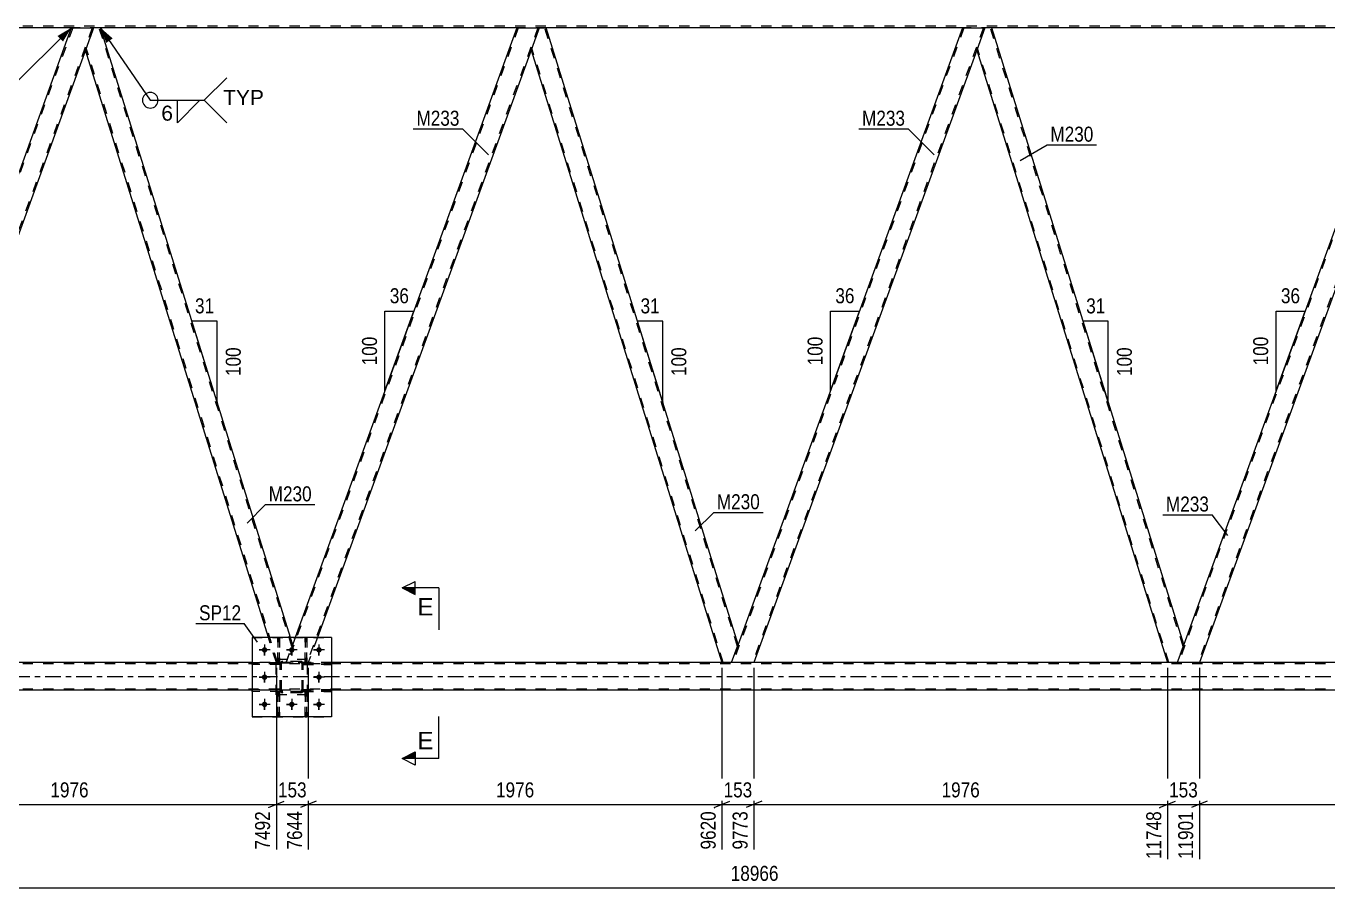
# Model space of a CAD drawing. Header units: millimetres. Extents: x 0 to 841, y 0 to 594.
# Drawn here: x 278.7 to 527.5, y 260.9 to 425.4 of the extents above; entities that cross this region are included whole.
import ezdxf

# ---------------------------------------------------------------- set-up
doc = ezdxf.new("R2010")
doc.units = ezdxf.units.MM
doc.linetypes.add('DXK_LINE_DOT2', pattern=[3.9198, 1.9599, -1.9599])
doc.linetypes.add('DXK_LINE_DOT3', pattern=[5.9187, 2.979, -0.9799, 0.9799, -0.9799])
doc.styles.add('Arial', font='ARIAL.TTF', dxfattribs={"height": 0.2})
doc.styles.add('Arial Narrow', font='ARIALN.TTF', dxfattribs={"height": 0.2})

# ---------------------------------------------------------------- blocks, each defined once
blk = doc.blocks.new('Part-275726623-4656 - 4642')
at = {"color": 7, "linetype": 'DXK_LINE_DOT2'}
for p, q in [((287.62, 425.09), (243.5, 303.87)), ((291.37, 425.09), (247.25, 303.87)), ((291.62, 425.09), (290.07, 420.84)), ((244.51, 307.35), (243.24, 303.87)), ((247.5, 303.87), (243.24, 303.87))]:
    blk.add_line(p, q, dxfattribs=at)
at = {"color": 2, "linetype": 'Continuous'}
for p, q in [((287.36, 425.09), (244.51, 307.35)), ((287.36, 425.09), (291.62, 425.09)), ((290.07, 420.84), (247.5, 303.87))]:
    blk.add_line(p, q, dxfattribs=at)
blk = doc.blocks.new('Part-275726623-4661 - 4642')
at = {"color": 2, "linetype": 'Continuous'}
for p, q in [((291.62, 425.09), (290.07, 420.84)), ((292.94, 425.09), (291.62, 425.09)), ((329.22, 308.7), (292.94, 425.09)), ((325.03, 308.7), (290.07, 420.84))]:
    blk.add_line(p, q, dxfattribs=at)
at = {"color": 7, "linetype": 'DXK_LINE_DOT2'}
for p, q in [((329.51, 306.97), (292.69, 425.09)), ((326.78, 303.87), (290.21, 421.22)), ((326.53, 303.87), (325.03, 308.7)), ((329.64, 307.35), (329.22, 308.7)), ((328.38, 303.87), (329.64, 307.35)), ((326.53, 303.87), (328.38, 303.87))]:
    blk.add_line(p, q, dxfattribs=at)
blk = doc.blocks.new('Part-275726623-4666 - 4642')
at = {"color": 7, "linetype": 'DXK_LINE_DOT2'}
for p, q in [((372.75, 425.09), (328.63, 303.87)), ((376.5, 425.09), (332.38, 303.87)), ((376.76, 425.09), (375.21, 420.84)), ((330.13, 308.7), (328.38, 303.87)), ((334.39, 308.7), (332.64, 303.87)), ((332.64, 303.87), (328.38, 303.87))]:
    blk.add_line(p, q, dxfattribs=at)
at = {"color": 2, "linetype": 'Continuous'}
for p, q in [((372.5, 425.09), (330.13, 308.7)), ((372.5, 425.09), (376.76, 425.09)), ((375.21, 420.84), (334.39, 308.7))]:
    blk.add_line(p, q, dxfattribs=at)
blk = doc.blocks.new('Part-275726623-4671 - 4642')
at = {"color": 2, "linetype": 'Continuous'}
for p, q in [((376.76, 425.09), (375.21, 420.84)), ((376.76, 425.09), (378.07, 425.09)), ((414.78, 307.35), (378.07, 425.09)), ((375.21, 420.84), (411.67, 303.87)), ((413.51, 303.87), (414.78, 307.35))]:
    blk.add_line(p, q, dxfattribs=at)
at = {"color": 7, "linetype": 'DXK_LINE_DOT2'}
for p, q in [((414.64, 306.97), (377.82, 425.09)), ((411.92, 303.87), (375.34, 421.22)), ((413.51, 303.87), (411.67, 303.87))]:
    blk.add_line(p, q, dxfattribs=at)
blk = doc.blocks.new('Part-275726623-4740 - 4642')
at = {"color": 7, "linetype": 'DXK_LINE_DOT2'}
for p, q in [((327.28, 303.62), (327.32, 303.8)), ((327.32, 303.8), (327.28, 303.62)), ((327.28, 298.58), (327.28, 303.62)), ((327.52, 303.62), (327.54, 303.71)), ((327.52, 298.58), (327.52, 303.62)), ((327.54, 303.71), (327.59, 303.79)), ((327.58, 304.06), (327.76, 304.1)), ((327.76, 304.1), (327.58, 304.06)), ((327.59, 303.79), (327.67, 303.84)), ((327.67, 303.84), (327.76, 303.86)), ((331.2, 304.1), (327.76, 304.1)), ((327.76, 303.86), (331.2, 303.86)), ((331.2, 304.1), (331.39, 304.06)), ((331.39, 304.06), (331.2, 304.1)), ((331.2, 303.86), (331.3, 303.84)), ((331.3, 303.84), (331.37, 303.79)), ((331.37, 303.79), (331.43, 303.71)), ((331.43, 303.71), (331.44, 303.62)), ((331.44, 298.58), (331.44, 303.62)), ((331.65, 303.8), (331.68, 303.62)), ((331.68, 303.62), (331.65, 303.8)), ((331.68, 298.58), (331.68, 303.62)), ((327.32, 298.4), (327.28, 298.58)), ((327.28, 298.58), (327.32, 298.4)), ((327.54, 298.49), (327.52, 298.58)), ((331.44, 298.58), (331.43, 298.49)), ((331.68, 298.58), (331.65, 298.4)), ((331.65, 298.4), (331.68, 298.58)), ((327.59, 298.41), (327.54, 298.49)), ((327.76, 298.1), (327.58, 298.14)), ((327.58, 298.14), (327.76, 298.1)), ((327.67, 298.36), (327.59, 298.41)), ((327.76, 298.34), (327.67, 298.36)), ((331.2, 298.34), (327.76, 298.34)), ((331.2, 298.1), (327.76, 298.1)), ((331.3, 298.36), (331.2, 298.34)), ((331.39, 298.14), (331.2, 298.1)), ((331.2, 298.1), (331.39, 298.14)), ((331.37, 298.41), (331.3, 298.36)), ((331.43, 298.49), (331.37, 298.41))]:
    blk.add_line(p, q, dxfattribs=at)
at = {"color": 7, "linetype": 'DXK_LINE_DOT3'}
blk.add_line((329.48, 301.1), (329.48, 301.1), dxfattribs=at)
at = {"color": 7, "linetype": 'DXK_LINE_DOT2'}
for centre, start, end in [((327.76, 303.62), 112.5, 157.5), ((327.76, 303.62), 112.5, 157.5), ((331.2, 303.62), 22.5, 67.5), ((331.2, 303.62), 22.5, 67.5), ((327.76, 298.58), 202.5, 247.5), ((327.76, 298.58), 202.5, 247.5), ((331.2, 298.58), 292.5, 337.5), ((331.2, 298.58), 292.5, 337.5)]:
    blk.add_arc(centre, 0.48, start, end, dxfattribs=at)
blk = doc.blocks.new('Part-275726623-4676 - 4642')
at = {"color": 7, "linetype": 'DXK_LINE_DOT2'}
for p, q in [((543.02, 425.09), (498.9, 303.87)), ((546.77, 425.09), (502.65, 303.87)), ((547.02, 425.09), (545.48, 420.84)), ((499.91, 307.35), (498.65, 303.87)), ((502.9, 303.87), (498.65, 303.87))]:
    blk.add_line(p, q, dxfattribs=at)
at = {"color": 2, "linetype": 'Continuous'}
for p, q in [((542.77, 425.09), (499.91, 307.35)), ((542.77, 425.09), (547.02, 425.09)), ((545.48, 420.84), (502.9, 303.87))]:
    blk.add_line(p, q, dxfattribs=at)
blk = doc.blocks.new('Part-275726623-4746 - 4642')
at = {"color": 2, "linetype": 'Continuous'}
for p, q in [((337.08, 308.7), (321.88, 308.7)), ((321.88, 308.7), (321.88, 293.5)), ((337.08, 308.7), (337.08, 293.5)), ((337.08, 293.5), (321.88, 293.5))]:
    blk.add_line(p, q, dxfattribs=at)
blk = doc.blocks.new('Part-275726623-4698 - 4642')
at = {"color": 7, "linetype": 'DXK_LINE_DOT2'}
for p, q in [((327.28, 303.62), (327.32, 303.8)), ((327.32, 303.8), (327.28, 303.62)), ((327.28, 298.58), (327.28, 303.62)), ((327.52, 303.62), (327.54, 303.71)), ((327.52, 298.58), (327.52, 303.62)), ((327.54, 303.71), (327.59, 303.79)), ((327.58, 304.06), (327.76, 304.1)), ((327.76, 304.1), (327.58, 304.06)), ((327.59, 303.79), (327.67, 303.84)), ((327.67, 303.84), (327.76, 303.86)), ((331.2, 304.1), (327.76, 304.1)), ((327.76, 303.86), (331.2, 303.86)), ((331.2, 304.1), (331.39, 304.06)), ((331.39, 304.06), (331.2, 304.1)), ((331.2, 303.86), (331.3, 303.84)), ((331.3, 303.84), (331.37, 303.79)), ((331.37, 303.79), (331.43, 303.71)), ((331.43, 303.71), (331.44, 303.62)), ((331.44, 298.58), (331.44, 303.62)), ((331.65, 303.8), (331.68, 303.62)), ((331.68, 303.62), (331.65, 303.8)), ((331.68, 298.58), (331.68, 303.62)), ((327.32, 298.4), (327.28, 298.58)), ((327.28, 298.58), (327.32, 298.4)), ((327.54, 298.49), (327.52, 298.58)), ((331.44, 298.58), (331.43, 298.49)), ((331.68, 298.58), (331.65, 298.4)), ((331.65, 298.4), (331.68, 298.58)), ((327.59, 298.41), (327.54, 298.49)), ((327.76, 298.1), (327.58, 298.14)), ((327.58, 298.14), (327.76, 298.1)), ((327.67, 298.36), (327.59, 298.41)), ((327.76, 298.34), (327.67, 298.36)), ((331.2, 298.34), (327.76, 298.34)), ((331.2, 298.1), (327.76, 298.1)), ((331.3, 298.36), (331.2, 298.34)), ((331.39, 298.14), (331.2, 298.1)), ((331.2, 298.1), (331.39, 298.14)), ((331.37, 298.41), (331.3, 298.36)), ((331.43, 298.49), (331.37, 298.41))]:
    blk.add_line(p, q, dxfattribs=at)
at = {"color": 7, "linetype": 'DXK_LINE_DOT3'}
blk.add_line((329.48, 301.1), (329.48, 301.1), dxfattribs=at)
at = {"color": 7, "linetype": 'DXK_LINE_DOT2'}
for centre, start, end in [((327.76, 303.62), 112.5, 157.5), ((327.76, 303.62), 112.5, 157.5), ((331.2, 303.62), 22.5, 67.5), ((331.2, 303.62), 22.5, 67.5), ((327.76, 298.58), 202.5, 247.5), ((327.76, 298.58), 202.5, 247.5), ((331.2, 298.58), 292.5, 337.5), ((331.2, 298.58), 292.5, 337.5)]:
    blk.add_arc(centre, 0.48, start, end, dxfattribs=at)
blk = doc.blocks.new('Part-275726623-4767 - 4642')
at = {"color": 7, "linetype": 'DXK_LINE_DOT2'}
for p, q in [((457.89, 425.09), (413.77, 303.87)), ((461.63, 425.09), (417.51, 303.87)), ((461.89, 425.09), (460.34, 420.84)), ((414.78, 307.35), (413.51, 303.87)), ((417.77, 303.87), (413.51, 303.87))]:
    blk.add_line(p, q, dxfattribs=at)
at = {"color": 2, "linetype": 'Continuous'}
for p, q in [((457.63, 425.09), (414.78, 307.35)), ((457.63, 425.09), (461.89, 425.09)), ((460.34, 420.84), (417.77, 303.87))]:
    blk.add_line(p, q, dxfattribs=at)
blk = doc.blocks.new('Part-275726623-4726 - 4642')
at = {"color": 7, "linetype": 'DXK_LINE_DOT2'}
for p, q in [((332.04, 293.5), (332.04, 298.34)), ((332.04, 298.34), (332.36, 298.34)), ((332.04, 297.74), (332.36, 297.74)), ((332.36, 298.34), (332.36, 293.5)), ((332.36, 293.5), (332.04, 293.5))]:
    blk.add_line(p, q, dxfattribs=at)
blk = doc.blocks.new('Part-275726623-4729 - 4642')
at = {"color": 7, "linetype": 'DXK_LINE_DOT2'}
for p, q in [((326.84, 293.5), (326.84, 298.34)), ((326.84, 298.34), (327.16, 298.34)), ((326.84, 297.74), (327.16, 297.74)), ((327.16, 298.34), (327.16, 293.5)), ((327.16, 293.5), (326.84, 293.5))]:
    blk.add_line(p, q, dxfattribs=at)
blk = doc.blocks.new('Part-275726623-4738 - 4642')
at = {"color": 7, "linetype": 'DXK_LINE_DOT2'}
for p, q in [((332.48, 304.5), (326.48, 304.5)), ((326.48, 297.7), (326.48, 304.5)), ((332.48, 297.7), (332.48, 304.5)), ((332.48, 297.7), (326.48, 297.7))]:
    blk.add_line(p, q, dxfattribs=at)
blk = doc.blocks.new('Part-275726623-4739 - 4642')
at = {"color": 7, "linetype": 'DXK_LINE_DOT2'}
for p, q in [((332.48, 304.5), (326.48, 304.5)), ((326.48, 297.7), (326.48, 304.5)), ((332.48, 297.7), (332.48, 304.5)), ((332.48, 297.7), (326.48, 297.7))]:
    blk.add_line(p, q, dxfattribs=at)
blk = doc.blocks.new('Part-275726623-4741 - 4642')
at = {"color": 7, "linetype": 'DXK_LINE_DOT2'}
for p, q in [((321.88, 308.7), (337.08, 308.7)), ((321.88, 308.7), (321.88, 293.5)), ((337.08, 308.7), (337.08, 293.5)), ((321.88, 293.5), (337.08, 293.5))]:
    blk.add_line(p, q, dxfattribs=at)
blk = doc.blocks.new('Part-275726623-4772 - 4642')
at = {"color": 7, "linetype": 'DXK_LINE_DOT2'}
for p, q in [((726.89, 303.63), (63.38, 303.63)), ((337.08, 303.87), (321.88, 303.87)), ((726.89, 298.83), (63.38, 298.83)), ((337.08, 298.59), (321.88, 298.59))]:
    blk.add_line(p, q, dxfattribs=at)
at = {"color": 2, "linetype": 'Continuous'}
for p, q in [((321.88, 303.87), (166.82, 303.87)), ((577.3, 303.87), (337.08, 303.87)), ((321.88, 298.59), (166.82, 298.59)), ((577.3, 298.59), (337.08, 298.59))]:
    blk.add_line(p, q, dxfattribs=at)
at = {"color": 7, "linetype": 'DXK_LINE_DOT3'}
blk.add_line((63.38, 301.23), (726.89, 301.23), dxfattribs=at)
blk = doc.blocks.new('Part-275726623-4808 - 4642')
at = {"color": 2, "linetype": 'Continuous'}
for p, q in [((461.89, 425.09), (460.34, 420.84)), ((463.21, 425.09), (461.89, 425.09)), ((499.91, 307.35), (463.21, 425.09)), ((460.34, 420.84), (496.8, 303.87)), ((499.64, 306.6), (498.65, 303.87)), ((499.91, 307.35), (499.64, 306.6))]:
    blk.add_line(p, q, dxfattribs=at)
at = {"color": 7, "linetype": 'DXK_LINE_DOT2'}
for p, q in [((499.77, 306.97), (462.96, 425.09)), ((497.05, 303.87), (460.48, 421.22)), ((499.89, 307.29), (499.64, 306.6)), ((498.65, 303.87), (496.8, 303.87))]:
    blk.add_line(p, q, dxfattribs=at)
blk = doc.blocks.new('Part-275726623-4825 - 4642')
at = {"color": 7, "linetype": 'DXK_LINE_DOT2'}
for p, q in [((327.28, 303.86), (321.88, 303.86)), ((321.88, 303.54), (321.88, 303.86)), ((327.28, 303.54), (321.88, 303.54)), ((326.68, 303.54), (326.68, 303.86)), ((327.28, 303.86), (327.28, 303.54))]:
    blk.add_line(p, q, dxfattribs=at)
blk = doc.blocks.new('Part-275726623-4828 - 4642')
at = {"color": 7, "linetype": 'DXK_LINE_DOT2'}
for p, q in [((331.68, 298.34), (331.68, 298.66)), ((331.68, 298.66), (337.08, 298.66)), ((332.28, 298.34), (332.28, 298.66)), ((337.08, 298.66), (337.08, 298.34)), ((337.08, 298.34), (331.68, 298.34))]:
    blk.add_line(p, q, dxfattribs=at)
blk = doc.blocks.new('Bolt-275726623-4833 - 4642')
at = {"color": 1, "linetype": 'Continuous'}
for p, q in [((323.24, 306.3), (323.94, 306.3)), ((324.28, 307.34), (324.28, 306.65)), ((325.32, 306.3), (324.63, 306.3)), ((328.44, 306.3), (329.14, 306.3)), ((329.48, 307.34), (329.48, 306.65)), ((330.52, 306.3), (329.83, 306.3)), ((333.64, 306.3), (334.34, 306.3)), ((334.68, 307.34), (334.68, 306.65)), ((335.72, 306.3), (335.03, 306.3)), ((324.28, 305.26), (324.28, 305.95)), ((329.48, 305.26), (329.48, 305.95)), ((334.68, 305.26), (334.68, 305.95)), ((323.24, 301.1), (323.94, 301.1)), ((324.28, 302.14), (324.28, 301.45)), ((325.32, 301.1), (324.63, 301.1)), ((333.64, 301.1), (334.34, 301.1)), ((334.68, 302.14), (334.68, 301.45)), ((335.72, 301.1), (335.03, 301.1)), ((324.28, 300.06), (324.28, 300.75)), ((334.68, 300.06), (334.68, 300.75)), ((324.28, 296.94), (324.28, 296.25)), ((329.48, 296.94), (329.48, 296.25)), ((334.68, 296.94), (334.68, 296.25)), ((323.24, 295.9), (323.94, 295.9)), ((324.28, 294.86), (324.28, 295.55)), ((325.32, 295.9), (324.63, 295.9)), ((328.44, 295.9), (329.14, 295.9)), ((329.48, 294.86), (329.48, 295.55)), ((330.52, 295.9), (329.83, 295.9)), ((333.64, 295.9), (334.34, 295.9)), ((334.68, 294.86), (334.68, 295.55)), ((335.72, 295.9), (335.03, 295.9))]:
    blk.add_line(p, q, dxfattribs=at)
blk = doc.blocks.new('Bolt-275726623-4834 - 4642')
at = {"linetype": 'Continuous'}
for points in [[(324.8, 306.3, -1), (323.76, 306.3, -1)], [(330, 306.3, -1), (328.96, 306.3, -1)], [(335.2, 306.3, -1), (334.16, 306.3, -1)], [(324.8, 301.1, -1), (323.76, 301.1, -1)], [(335.2, 301.1, -1), (334.16, 301.1, -1)], [(324.8, 295.9, -1), (323.76, 295.9, -1)], [(330, 295.9, -1), (328.96, 295.9, -1)], [(335.2, 295.9, -1), (334.16, 295.9, -1)]]:
    blk.add_hatch(color=1, dxfattribs=at).paths.add_polyline_path(points)
at = {"color": 1, "linetype": 'Continuous'}
for p, q in [((325.32, 306.3), (323.24, 306.3)), ((324.28, 307.34), (324.28, 305.26)), ((330.52, 306.3), (328.44, 306.3)), ((329.48, 307.34), (329.48, 305.26)), ((335.72, 306.3), (333.64, 306.3)), ((334.68, 307.34), (334.68, 305.26)), ((325.32, 301.1), (323.24, 301.1)), ((324.28, 302.14), (324.28, 300.06)), ((335.72, 301.1), (333.64, 301.1)), ((334.68, 302.14), (334.68, 300.06)), ((324.28, 296.94), (324.28, 294.86)), ((329.48, 296.94), (329.48, 294.86)), ((334.68, 296.94), (334.68, 294.86)), ((325.32, 295.9), (323.24, 295.9)), ((330.52, 295.9), (328.44, 295.9)), ((335.72, 295.9), (333.64, 295.9))]:
    blk.add_line(p, q, dxfattribs=at)
blk = doc.blocks.new('Part-275726623-4841 - 4642')
at = {"color": 7, "linetype": 'DXK_LINE_DOT2'}
for p, q in [((332.04, 303.86), (332.04, 308.7)), ((332.04, 308.7), (332.36, 308.7)), ((332.36, 308.7), (332.36, 303.86)), ((332.04, 304.46), (332.36, 304.46)), ((332.36, 303.86), (332.04, 303.86))]:
    blk.add_line(p, q, dxfattribs=at)
blk = doc.blocks.new('Part-275726623-4844 - 4642')
at = {"color": 7, "linetype": 'DXK_LINE_DOT2'}
for p, q in [((331.68, 303.54), (331.68, 303.86)), ((331.68, 303.86), (337.08, 303.86)), ((337.08, 303.54), (331.68, 303.54)), ((332.28, 303.54), (332.28, 303.86)), ((337.08, 303.86), (337.08, 303.54))]:
    blk.add_line(p, q, dxfattribs=at)
blk = doc.blocks.new('Part-275726623-4847 - 4642')
at = {"color": 7, "linetype": 'DXK_LINE_DOT2'}
for p, q in [((326.84, 303.86), (326.84, 308.7)), ((326.84, 308.7), (327.16, 308.7)), ((327.16, 308.7), (327.16, 303.86)), ((326.84, 304.46), (327.16, 304.46)), ((327.16, 303.86), (326.84, 303.86))]:
    blk.add_line(p, q, dxfattribs=at)
blk = doc.blocks.new('Part-275726623-4848 - 4642')
at = {"color": 7, "linetype": 'DXK_LINE_DOT2'}
for p, q in [((327.28, 298.66), (321.88, 298.66)), ((321.88, 298.66), (321.88, 298.34)), ((326.68, 298.34), (326.68, 298.66)), ((327.28, 298.34), (327.28, 298.66)), ((327.28, 298.34), (321.88, 298.34))]:
    blk.add_line(p, q, dxfattribs=at)
blk = doc.blocks.new('Part-275726623-4851 - 4642')
at = {"color": 7, "linetype": 'DXK_LINE_DOT2'}
for p, q in [((327.28, 303.86), (321.88, 303.86)), ((321.88, 303.86), (321.88, 303.54)), ((327.28, 303.54), (321.88, 303.54)), ((326.68, 303.54), (326.68, 303.86)), ((327.28, 303.54), (327.28, 303.86))]:
    blk.add_line(p, q, dxfattribs=at)
blk = doc.blocks.new('Part-275726623-4854 - 4642')
at = {"color": 7, "linetype": 'DXK_LINE_DOT2'}
for p, q in [((337.08, 298.66), (331.68, 298.66)), ((331.68, 298.66), (331.68, 298.34)), ((332.28, 298.34), (332.28, 298.66)), ((337.08, 298.34), (337.08, 298.66)), ((331.68, 298.34), (337.08, 298.34))]:
    blk.add_line(p, q, dxfattribs=at)
blk = doc.blocks.new('Part-275726623-4870 - 4642')
at = {"color": 7, "linetype": 'DXK_LINE_DOT2'}
for p, q in [((726.89, 425.41), (85.63, 425.41)), ((292.94, 425.09), (287.36, 425.09)), ((378.07, 425.09), (372.5, 425.09)), ((463.21, 425.09), (457.63, 425.09))]:
    blk.add_line(p, q, dxfattribs=at)
at = {"color": 2, "linetype": 'Continuous'}
for p, q in [((287.36, 425.09), (207.84, 425.09)), ((372.5, 425.09), (292.94, 425.09)), ((457.63, 425.09), (378.07, 425.09)), ((542.77, 425.09), (463.21, 425.09))]:
    blk.add_line(p, q, dxfattribs=at)
blk = doc.blocks.new('Part-275726623-4883 - 4642')
at = {"color": 7, "linetype": 'DXK_LINE_DOT2'}
for p, q in [((337.08, 303.86), (331.68, 303.86)), ((331.68, 303.86), (331.68, 303.54)), ((331.68, 303.54), (337.08, 303.54)), ((332.28, 303.54), (332.28, 303.86)), ((337.08, 303.54), (337.08, 303.86))]:
    blk.add_line(p, q, dxfattribs=at)
blk = doc.blocks.new('Part-275726623-4886 - 4642')
at = {"color": 7, "linetype": 'DXK_LINE_DOT2'}
for p, q in [((332.36, 298.34), (332.04, 298.34)), ((332.04, 298.34), (332.04, 293.5)), ((332.04, 297.74), (332.36, 297.74)), ((332.36, 293.5), (332.36, 298.34)), ((332.04, 293.5), (332.36, 293.5))]:
    blk.add_line(p, q, dxfattribs=at)
blk = doc.blocks.new('Part-275726623-4889 - 4642')
at = {"color": 7, "linetype": 'DXK_LINE_DOT2'}
for p, q in [((327.16, 298.34), (326.84, 298.34)), ((326.84, 298.34), (326.84, 293.5)), ((326.84, 297.74), (327.16, 297.74)), ((327.16, 293.5), (327.16, 298.34)), ((326.84, 293.5), (327.16, 293.5))]:
    blk.add_line(p, q, dxfattribs=at)
blk = doc.blocks.new('Part-275726623-4892 - 4642')
at = {"color": 2, "linetype": 'Continuous'}
blk.add_line((332.36, 308.7), (332.04, 308.7), dxfattribs=at)
at = {"color": 7, "linetype": 'DXK_LINE_DOT2'}
for p, q in [((332.04, 308.7), (332.04, 303.86)), ((332.36, 303.86), (332.36, 308.7)), ((332.04, 304.46), (332.36, 304.46)), ((332.04, 303.86), (332.36, 303.86))]:
    blk.add_line(p, q, dxfattribs=at)
blk = doc.blocks.new('Part-275726623-4895 - 4642')
at = {"color": 2, "linetype": 'Continuous'}
blk.add_line((327.16, 308.7), (326.84, 308.7), dxfattribs=at)
at = {"color": 7, "linetype": 'DXK_LINE_DOT2'}
for p, q in [((326.84, 308.7), (326.84, 303.86)), ((327.16, 303.86), (327.16, 308.7)), ((326.84, 304.46), (327.16, 304.46)), ((326.84, 303.86), (327.16, 303.86))]:
    blk.add_line(p, q, dxfattribs=at)
blk = doc.blocks.new('Part-275726623-4898 - 4642')
at = {"color": 7, "linetype": 'DXK_LINE_DOT2'}
for p, q in [((327.28, 298.66), (321.88, 298.66)), ((321.88, 298.34), (321.88, 298.66)), ((326.68, 298.34), (326.68, 298.66)), ((327.28, 298.66), (327.28, 298.34)), ((327.28, 298.34), (321.88, 298.34))]:
    blk.add_line(p, q, dxfattribs=at)
blk = doc.blocks.new('StraightDimension-275726623-5782 - 4642')
at = {"color": 7, "linetype": 'Continuous'}
for p, q in [((332.64, 302.87), (332.64, 268.19)), ((411.67, 302.87), (411.67, 268.19)), ((334.14, 277.4), (331.14, 276.2)), ((332.64, 276.8), (411.67, 276.8)), ((410.17, 276.2), (413.17, 277.4))]:
    blk.add_line(p, q, dxfattribs=at)
at = {"color": 0}
blk.add_wipeout([(376.41, 277.55), (376.41, 281.75), (367.9, 281.75), (367.9, 277.55)], dxfattribs=at)
at = {"color": 0, "linetype": 'Continuous'}
blk.add_wipeout([(411.07, 276.1), (406.87, 276.1), (406.87, 267.59), (411.07, 267.59)], dxfattribs=at)
at = {"color": 3, "style": 'Arial Narrow'}
blk.add_text('1976', height=2.863, dxfattribs=at).set_placement((368.5, 278.15))
at = {"color": 3, "linetype": 'Continuous', "style": 'Arial Narrow'}
blk.add_text('9620', height=2.863, rotation=90.0002, dxfattribs=at).set_placement((410.47, 268.19))
blk = doc.blocks.new('StraightDimension-275726623-5686 - 4642')
at = {"color": 7, "linetype": 'Continuous'}
for p, q in [((502.9, 302.87), (502.9, 266.36)), ((581.94, 302.87), (581.94, 266.36)), ((504.4, 277.4), (501.4, 276.2)), ((502.9, 276.8), (581.94, 276.8)), ((580.44, 276.2), (583.44, 277.4))]:
    blk.add_line(p, q, dxfattribs=at)
at = {"color": 0}
blk.add_wipeout([(546.68, 277.55), (546.68, 281.75), (538.16, 281.75), (538.16, 277.55)], dxfattribs=at)
at = {"color": 0, "linetype": 'Continuous'}
blk.add_wipeout([(581.34, 276.1), (577.14, 276.1), (577.14, 265.76), (581.34, 265.76)], dxfattribs=at)
at = {"color": 3, "style": 'Arial Narrow'}
blk.add_text('1976', height=2.863, dxfattribs=at).set_placement((538.76, 278.15))
at = {"color": 3, "linetype": 'Continuous', "style": 'Arial Narrow'}
blk.add_text('13877', height=2.863, rotation=90.0002, dxfattribs=at).set_placement((580.74, 266.36))
blk = doc.blocks.new('StraightDimension-275726623-5806 - 4642')
at = {"color": 7, "linetype": 'Continuous'}
for p, q in [((326.53, 302.87), (326.53, 268.19)), ((332.64, 302.87), (332.64, 268.19)), ((325.03, 276.2), (328.03, 277.4)), ((326.53, 276.8), (332.64, 276.8)), ((334.14, 277.4), (331.14, 276.2))]:
    blk.add_line(p, q, dxfattribs=at)
at = {"color": 0}
blk.add_wipeout([(332.93, 277.55), (332.93, 281.75), (326.24, 281.75), (326.24, 277.55)], dxfattribs=at)
at = {"color": 0, "linetype": 'Continuous'}
blk.add_wipeout([(332.04, 276.1), (327.84, 276.1), (327.84, 267.59), (332.04, 267.59)], dxfattribs=at)
at = {"color": 3, "style": 'Arial Narrow'}
blk.add_text('153', height=2.863, dxfattribs=at).set_placement((326.84, 278.15))
at = {"color": 3, "linetype": 'Continuous', "style": 'Arial Narrow'}
blk.add_text('7644', height=2.863, rotation=90.0002, dxfattribs=at).set_placement((331.44, 268.19))
blk = doc.blocks.new('StraightDimension-275726623-5734 - 4642')
at = {"color": 7, "linetype": 'Continuous'}
for p, q in [((417.77, 302.87), (417.77, 268.19)), ((496.8, 302.87), (496.8, 266.36)), ((419.27, 277.4), (416.27, 276.2)), ((417.77, 276.8), (496.8, 276.8)), ((495.3, 276.2), (498.3, 277.4))]:
    blk.add_line(p, q, dxfattribs=at)
at = {"color": 0}
blk.add_wipeout([(461.54, 277.55), (461.54, 281.75), (453.03, 281.75), (453.03, 277.55)], dxfattribs=at)
at = {"color": 0, "linetype": 'Continuous'}
blk.add_wipeout([(496.2, 276.1), (492, 276.1), (492, 265.76), (496.2, 265.76)], dxfattribs=at)
at = {"color": 3, "style": 'Arial Narrow'}
blk.add_text('1976', height=2.863, dxfattribs=at).set_placement((453.63, 278.15))
at = {"color": 3, "linetype": 'Continuous', "style": 'Arial Narrow'}
blk.add_text('11748', height=2.863, rotation=90.0002, dxfattribs=at).set_placement((495.6, 266.36))
blk = doc.blocks.new('StraightDimension-275726623-5710 - 4642')
at = {"color": 7, "linetype": 'Continuous'}
for p, q in [((496.8, 302.87), (496.8, 266.36)), ((502.9, 302.87), (502.9, 266.36)), ((495.3, 276.2), (498.3, 277.4)), ((496.8, 276.8), (502.9, 276.8)), ((504.4, 277.4), (501.4, 276.2))]:
    blk.add_line(p, q, dxfattribs=at)
at = {"color": 0}
blk.add_wipeout([(503.19, 277.55), (503.19, 281.75), (496.51, 281.75), (496.51, 277.55)], dxfattribs=at)
at = {"color": 0, "linetype": 'Continuous'}
blk.add_wipeout([(502.3, 276.1), (498.1, 276.1), (498.1, 265.76), (502.3, 265.76)], dxfattribs=at)
at = {"color": 3, "style": 'Arial Narrow'}
blk.add_text('153', height=2.863, dxfattribs=at).set_placement((497.11, 278.15))
at = {"color": 3, "linetype": 'Continuous', "style": 'Arial Narrow'}
blk.add_text('11901', height=2.863, rotation=90.0002, dxfattribs=at).set_placement((501.7, 266.36))
blk = doc.blocks.new('StraightDimension-275726623-4937 - 4642')
at = {"color": 7, "linetype": 'Continuous'}
blk.add_line((52.52, 260.86), (783.33, 260.86), dxfattribs=at)
at = {"color": 0}
blk.add_wipeout([(423.09, 261.61), (423.09, 265.81), (412.75, 265.81), (412.75, 261.61)], dxfattribs=at)
at = {"color": 3, "style": 'Arial Narrow'}
blk.add_text('18966', height=2.863, dxfattribs=at).set_placement((413.35, 262.21))
blk = doc.blocks.new('StraightDimension-275726623-5758 - 4642')
at = {"color": 7, "linetype": 'Continuous'}
for p, q in [((411.67, 302.87), (411.67, 268.19)), ((417.77, 302.87), (417.77, 268.19)), ((410.17, 276.2), (413.17, 277.4)), ((411.67, 276.8), (417.77, 276.8)), ((419.27, 277.4), (416.27, 276.2))]:
    blk.add_line(p, q, dxfattribs=at)
at = {"color": 0}
blk.add_wipeout([(418.06, 277.55), (418.06, 281.75), (411.38, 281.75), (411.38, 277.55)], dxfattribs=at)
at = {"color": 0, "linetype": 'Continuous'}
blk.add_wipeout([(417.17, 276.1), (412.97, 276.1), (412.97, 267.59), (417.17, 267.59)], dxfattribs=at)
at = {"color": 3, "style": 'Arial Narrow'}
blk.add_text('153', height=2.863, dxfattribs=at).set_placement((411.98, 278.15))
at = {"color": 3, "linetype": 'Continuous', "style": 'Arial Narrow'}
blk.add_text('9773', height=2.863, rotation=90.0002, dxfattribs=at).set_placement((416.57, 268.19))
blk = doc.blocks.new('StraightDimension-275726623-5830 - 4642')
at = {"color": 7, "linetype": 'Continuous'}
for p, q in [((247.5, 302.87), (247.5, 268.19)), ((326.53, 302.87), (326.53, 268.19)), ((249, 277.4), (246, 276.2)), ((247.5, 276.8), (326.53, 276.8)), ((325.03, 276.2), (328.03, 277.4))]:
    blk.add_line(p, q, dxfattribs=at)
at = {"color": 0}
blk.add_wipeout([(291.27, 277.55), (291.27, 281.75), (282.76, 281.75), (282.76, 277.55)], dxfattribs=at)
at = {"color": 0, "linetype": 'Continuous'}
blk.add_wipeout([(325.93, 276.1), (321.73, 276.1), (321.73, 267.59), (325.93, 267.59)], dxfattribs=at)
at = {"color": 3, "style": 'Arial Narrow'}
blk.add_text('1976', height=2.863, dxfattribs=at).set_placement((283.36, 278.15))
at = {"color": 3, "linetype": 'Continuous', "style": 'Arial Narrow'}
blk.add_text('7492', height=2.863, rotation=90.0002, dxfattribs=at).set_placement((325.33, 268.19))
blk = doc.blocks.new('AngleDimension-275726623-22165 - 4642')
at = {"color": 7, "linetype": 'Continuous'}
for p, q in [((315.23, 369.06), (310.4, 369.06)), ((315.23, 353.6), (310.4, 369.06)), ((315.23, 353.6), (315.23, 369.06)), ((315.15, 353.84), (315.23, 353.6))]:
    blk.add_line(p, q, dxfattribs=at)
at = {"color": 0}
for points in [[(315.24, 369.96), (315.24, 374.16), (310.39, 374.16), (310.39, 369.96)], [(320.33, 364.67), (316.13, 364.67), (316.13, 357.99), (320.33, 357.99)]]:
    blk.add_wipeout(points, dxfattribs=at)
at = {"color": 3, "style": 'Arial Narrow'}
blk.add_text('31', height=2.863, dxfattribs=at).set_placement((310.99, 370.56))
blk.add_text('100', height=2.863, rotation=90.0002, dxfattribs=at).set_placement((319.73, 358.59))
blk = doc.blocks.new('AngleDimension-275726623-22193 - 4642')
at = {"color": 7, "linetype": 'Continuous'}
for p, q in [((400.36, 369.06), (395.54, 369.06)), ((400.36, 353.6), (395.54, 369.06)), ((400.36, 353.6), (400.36, 369.06)), ((400.28, 353.84), (400.36, 353.6))]:
    blk.add_line(p, q, dxfattribs=at)
at = {"color": 0}
for points in [[(400.38, 369.96), (400.38, 374.16), (395.52, 374.16), (395.52, 369.96)], [(405.46, 364.67), (401.26, 364.67), (401.26, 357.99), (405.46, 357.99)]]:
    blk.add_wipeout(points, dxfattribs=at)
at = {"color": 3, "style": 'Arial Narrow'}
blk.add_text('31', height=2.863, dxfattribs=at).set_placement((396.12, 370.56))
blk.add_text('100', height=2.863, rotation=90.0002, dxfattribs=at).set_placement((404.86, 358.59))
blk = doc.blocks.new('AngleDimension-275726623-22195 - 4642')
at = {"color": 7, "linetype": 'Continuous'}
for p, q in [((347.26, 370.99), (352.8, 370.99)), ((347.26, 355.76), (352.8, 370.99)), ((347.26, 355.76), (347.26, 370.99)), ((347.78, 357.19), (352.8, 370.99))]:
    blk.add_line(p, q, dxfattribs=at)
at = {"color": 0}
for points in [[(352.46, 371.89), (352.46, 376.09), (347.61, 376.09), (347.61, 371.89)], [(346.36, 366.72), (342.16, 366.72), (342.16, 360.03), (346.36, 360.03)]]:
    blk.add_wipeout(points, dxfattribs=at)
at = {"color": 3, "style": 'Arial Narrow'}
blk.add_text('36', height=2.863, dxfattribs=at).set_placement((348.21, 372.49))
blk.add_text('100', height=2.863, rotation=90.0002, dxfattribs=at).set_placement((345.76, 360.63))
blk = doc.blocks.new('AngleDimension-275726623-22221 - 4642')
at = {"color": 7, "linetype": 'Continuous'}
for p, q in [((485.49, 369.06), (480.67, 369.06)), ((485.49, 353.6), (480.67, 369.06)), ((485.49, 353.6), (485.49, 369.06)), ((485.42, 353.84), (485.49, 353.6))]:
    blk.add_line(p, q, dxfattribs=at)
at = {"color": 0}
for points in [[(485.51, 369.96), (485.51, 374.16), (480.66, 374.16), (480.66, 369.96)], [(490.59, 364.67), (486.39, 364.67), (486.39, 357.99), (490.59, 357.99)]]:
    blk.add_wipeout(points, dxfattribs=at)
at = {"color": 3, "style": 'Arial Narrow'}
blk.add_text('31', height=2.863, dxfattribs=at).set_placement((481.26, 370.56))
blk.add_text('100', height=2.863, rotation=90.0002, dxfattribs=at).set_placement((489.99, 358.59))
blk = doc.blocks.new('AngleDimension-275726623-22223 - 4642')
at = {"color": 7, "linetype": 'Continuous'}
for p, q in [((432.4, 370.99), (437.94, 370.99)), ((432.4, 355.76), (437.94, 370.99)), ((432.4, 355.76), (432.4, 370.99)), ((432.92, 357.19), (437.94, 370.99))]:
    blk.add_line(p, q, dxfattribs=at)
at = {"color": 0}
for points in [[(437.6, 371.89), (437.6, 376.09), (432.74, 376.09), (432.74, 371.89)], [(431.5, 366.72), (427.3, 366.72), (427.3, 360.03), (431.5, 360.03)]]:
    blk.add_wipeout(points, dxfattribs=at)
at = {"color": 3, "style": 'Arial Narrow'}
blk.add_text('36', height=2.863, dxfattribs=at).set_placement((433.34, 372.49))
blk.add_text('100', height=2.863, rotation=90.0002, dxfattribs=at).set_placement((430.9, 360.63))
blk = doc.blocks.new('AngleDimension-275726623-22251 - 4642')
at = {"color": 7, "linetype": 'Continuous'}
for p, q in [((517.53, 370.99), (523.07, 370.99)), ((517.53, 355.76), (523.07, 370.99)), ((517.53, 355.76), (517.53, 370.99)), ((518.05, 357.19), (523.07, 370.99))]:
    blk.add_line(p, q, dxfattribs=at)
at = {"color": 0}
for points in [[(522.73, 371.89), (522.73, 376.09), (517.87, 376.09), (517.87, 371.89)], [(516.63, 366.72), (512.43, 366.72), (512.43, 360.03), (516.63, 360.03)]]:
    blk.add_wipeout(points, dxfattribs=at)
at = {"color": 3, "style": 'Arial Narrow'}
blk.add_text('36', height=2.863, dxfattribs=at).set_placement((518.47, 372.49))
blk.add_text('100', height=2.863, rotation=90.0002, dxfattribs=at).set_placement((516.03, 360.63))
blk = doc.blocks.new('Mark-275726623-4742 - 4642')
at = {"color": 0}
blk.add_wipeout([(319.81, 311.96), (319.81, 314.96), (311.77, 314.96), (311.77, 311.96)], dxfattribs=at)
blk.add_wipeout([(319.81, 311.96), (319.81, 314.96), (311.77, 314.96), (311.77, 311.96)], dxfattribs=at)
at = {"color": 30, "linetype": 'Continuous'}
for p in [(311.17, 311.36), (322.94, 307.77)]:
    blk.add_line(p, (320.41, 311.36), dxfattribs=at)
at = {"color": 3, "style": 'Arial Narrow'}
blk.add_text('SP12', height=2.863, dxfattribs=at).set_placement((311.77, 311.96))
blk = doc.blocks.new('Mark-275726623-22079 - 4642')
at = {"color": 0}
blk.add_wipeout([(446.65, 406.39), (446.65, 409.39), (438.43, 409.39), (438.43, 406.39)], dxfattribs=at)
blk.add_wipeout([(446.65, 406.39), (446.65, 409.39), (438.43, 409.39), (438.43, 406.39)], dxfattribs=at)
at = {"color": 30, "linetype": 'Continuous'}
for p in [(437.83, 405.79), (452.2, 400.84)]:
    blk.add_line(p, (447.25, 405.79), dxfattribs=at)
at = {"color": 3, "style": 'Arial Narrow'}
blk.add_text('M233', height=2.863, dxfattribs=at).set_placement((438.43, 406.39))
blk = doc.blocks.new('SectionMark-275726623-6002 - 4642')
at = {"color": 6, "linetype": 'Continuous'}
for p, q in [((350.56, 318.13), (353.06, 319.38)), ((357.56, 318.13), (350.56, 318.13)), ((357.56, 285.57), (350.56, 285.57)), ((353.06, 284.32), (350.56, 285.57))]:
    blk.add_line(p, q, dxfattribs=at)
at = {"color": 0, "linetype": 'Continuous'}
for points in [[(356.56, 312.88), (356.56, 316.38), (353.45, 316.38), (353.45, 312.88)], [(356.56, 287.32), (356.56, 290.82), (353.45, 290.82), (353.45, 287.32)]]:
    blk.add_wipeout(points, dxfattribs=at)
at = {"linetype": 'Continuous'}
for points in [[(353.06, 318.13), (353.06, 316.88), (350.56, 318.13)], [(353.06, 286.82), (353.06, 285.57), (350.56, 285.57)]]:
    blk.add_hatch(color=6, dxfattribs=at).paths.add_polyline_path(points)
at = {"color": 6, "linetype": 'Continuous'}
for p, q in [((353.06, 316.88), (353.06, 319.38)), ((350.56, 318.13), (353.06, 316.88)), ((357.56, 318.13), (357.56, 310.13)), ((357.56, 285.57), (357.56, 293.57)), ((350.56, 285.57), (353.06, 286.82)), ((353.06, 286.82), (353.06, 284.32))]:
    blk.add_line(p, q, dxfattribs=at)
at = {"color": 3, "linetype": 'Continuous', "style": 'Arial'}
for p in [(353.45, 312.88), (353.45, 287.32)]:
    blk.add_text('E', height=3.34, dxfattribs=at).set_placement(p)
blk = doc.blocks.new('Mark-275726623-22061 - 4642')
at = {"color": 0}
blk.add_wipeout([(504.73, 332.72), (504.73, 335.72), (496.5, 335.72), (496.5, 332.72)], dxfattribs=at)
blk.add_wipeout([(504.73, 332.72), (504.73, 335.72), (496.5, 335.72), (496.5, 332.72)], dxfattribs=at)
at = {"color": 30, "linetype": 'Continuous'}
for p in [(495.9, 332.12), (508.33, 328.13)]:
    blk.add_line(p, (505.33, 332.12), dxfattribs=at)
at = {"color": 3, "style": 'Arial Narrow'}
blk.add_text('M233', height=2.863, dxfattribs=at).set_placement((496.5, 332.72))
blk = doc.blocks.new('WeldMark-275726623-6019 - 4642')
at = {"linetype": 'Continuous'}
blk.add_hatch(color=30, dxfattribs=at).paths.add_polyline_path([(284.71, 423.51), (287.36, 425.09), (285.77, 422.45)])
at = {"color": 30, "linetype": 'Continuous'}
blk.add_line((287.36, 425.09), (275.73, 413.53), dxfattribs=at)
at = {"color": 3, "linetype": 'Continuous'}
for q in [(259.02, 417.82), (259.02, 409.25)]:
    blk.add_line((263.31, 413.53), q, dxfattribs=at)
for start, end in [(90, 270), (270, 90)]:
    blk.add_arc((275.73, 413.53), 1.5, start, end, dxfattribs=at)
at = {"color": 0}
blk.add_wipeout([(267.83, 409.43), (267.83, 412.83), (265.21, 412.83), (265.21, 409.43)], dxfattribs=at)
at = {"color": 30, "linetype": 'Continuous'}
blk.add_line((263.31, 413.53), (275.73, 413.53), dxfattribs=at)
at = {"color": 3, "linetype": 'Continuous'}
for p, q in [((268.49, 413.53), (272.77, 413.53)), ((272.77, 413.53), (268.49, 409.25)), ((268.49, 409.25), (268.49, 413.53))]:
    blk.add_line(p, q, dxfattribs=at)
at = {"color": 3, "style": 'Arial'}
blk.add_text('6', height=2.87, dxfattribs=at).set_placement((265.41, 409.63))
at = {"color": 0, "linetype": 'Continuous'}
blk.add_wipeout([(259.41, 412.63), (259.41, 415.63), (251.63, 415.63), (251.63, 412.63)], dxfattribs=at)
blk.add_wipeout([(259.41, 412.63), (259.41, 415.63), (251.63, 415.63), (251.63, 412.63)], dxfattribs=at)
at = {"color": 3, "linetype": 'Continuous', "style": 'Arial'}
blk.add_text('TYP', height=2.865, dxfattribs=at).set_placement((251.63, 412.63))
blk = doc.blocks.new('WeldMark-275726623-6032 - 4642')
at = {"linetype": 'Continuous'}
blk.add_hatch(color=30, dxfattribs=at).paths.add_polyline_path([(294.02, 422.2), (292.94, 425.09), (295.26, 423.05)])
at = {"color": 30, "linetype": 'Continuous'}
blk.add_line((292.94, 425.09), (302.45, 411.25), dxfattribs=at)
at = {"color": 3, "linetype": 'Continuous'}
for q in [(317.06, 415.53), (317.06, 406.96)]:
    blk.add_line((312.77, 411.25), q, dxfattribs=at)
blk.add_arc((302.45, 411.25), 1.5, 90, 270, dxfattribs=at)
at = {"color": 0}
blk.add_wipeout([(306.97, 407.15), (306.97, 410.55), (304.35, 410.55), (304.35, 407.15)], dxfattribs=at)
at = {"color": 30, "linetype": 'Continuous'}
blk.add_line((302.45, 411.25), (312.77, 411.25), dxfattribs=at)
at = {"color": 3, "linetype": 'Continuous'}
for p, q in [((307.63, 411.25), (311.92, 411.25)), ((311.92, 411.25), (307.63, 406.96)), ((307.63, 406.96), (307.63, 411.25))]:
    blk.add_line(p, q, dxfattribs=at)
blk.add_arc((302.45, 411.25), 1.5, 270, 90, dxfattribs=at)
at = {"color": 3, "style": 'Arial'}
blk.add_text('6', height=2.87, dxfattribs=at).set_placement((304.55, 407.35))
at = {"color": 0, "linetype": 'Continuous'}
blk.add_wipeout([(324.15, 410.35), (324.15, 413.35), (316.37, 413.35), (316.37, 410.35)], dxfattribs=at)
blk.add_wipeout([(324.15, 410.35), (324.15, 413.35), (316.37, 413.35), (316.37, 410.35)], dxfattribs=at)
at = {"color": 3, "linetype": 'Continuous', "style": 'Arial'}
blk.add_text('TYP', height=2.865, dxfattribs=at).set_placement((316.37, 410.35))
blk = doc.blocks.new('Mark-275726623-22052 - 4642')
at = {"color": 0}
blk.add_wipeout([(333.29, 334.67), (333.29, 337.67), (325.07, 337.67), (325.07, 334.67)], dxfattribs=at)
blk.add_wipeout([(333.29, 334.67), (333.29, 337.67), (325.07, 337.67), (325.07, 334.67)], dxfattribs=at)
at = {"color": 30, "linetype": 'Continuous'}
for p, q in [((320.93, 330.53), (324.47, 334.07)), ((324.47, 334.07), (333.89, 334.07))]:
    blk.add_line(p, q, dxfattribs=at)
at = {"color": 3, "style": 'Arial Narrow'}
blk.add_text('M230', height=2.863, dxfattribs=at).set_placement((325.07, 334.67))
blk = doc.blocks.new('Mark-275726623-22055 - 4642')
at = {"color": 0}
blk.add_wipeout([(361.52, 406.39), (361.52, 409.39), (353.3, 409.39), (353.3, 406.39)], dxfattribs=at)
blk.add_wipeout([(361.52, 406.39), (361.52, 409.39), (353.3, 409.39), (353.3, 406.39)], dxfattribs=at)
at = {"color": 30, "linetype": 'Continuous'}
for p in [(352.7, 405.79), (367.07, 400.84)]:
    blk.add_line(p, (362.12, 405.79), dxfattribs=at)
at = {"color": 3, "style": 'Arial Narrow'}
blk.add_text('M233', height=2.863, dxfattribs=at).set_placement((353.3, 406.39))
blk = doc.blocks.new('Mark-275726623-22058 - 4642')
at = {"color": 0}
blk.add_wipeout([(418.92, 333.16), (418.92, 336.16), (410.69, 336.16), (410.69, 333.16)], dxfattribs=at)
blk.add_wipeout([(418.92, 333.16), (418.92, 336.16), (410.69, 336.16), (410.69, 333.16)], dxfattribs=at)
at = {"color": 30, "linetype": 'Continuous'}
for p, q in [((406.56, 329.03), (410.09, 332.56)), ((410.09, 332.56), (419.52, 332.56))]:
    blk.add_line(p, q, dxfattribs=at)
at = {"color": 3, "style": 'Arial Narrow'}
blk.add_text('M230', height=2.863, dxfattribs=at).set_placement((410.69, 333.16))
blk = doc.blocks.new('Mark-275726623-22082 - 4642')
at = {"color": 0}
blk.add_wipeout([(482.65, 403.34), (482.65, 406.34), (474.42, 406.34), (474.42, 403.34)], dxfattribs=at)
blk.add_wipeout([(482.65, 403.34), (482.65, 406.34), (474.42, 406.34), (474.42, 403.34)], dxfattribs=at)
at = {"color": 30, "linetype": 'Continuous'}
for p, q in [((468.63, 399.74), (473.82, 402.74)), ((473.82, 402.74), (483.25, 402.74))]:
    blk.add_line(p, q, dxfattribs=at)
at = {"color": 3, "style": 'Arial Narrow'}
blk.add_text('M230', height=2.863, dxfattribs=at).set_placement((474.42, 403.34))

msp = doc.modelspace()

# ---------------------------------------------------------------- block references
for name in ['Part-275726623-4870 - 4642', 'Part-275726623-4656 - 4642', 'Part-275726623-4661 - 4642', 'Part-275726623-4666 - 4642', 'Part-275726623-4671 - 4642', 'Part-275726623-4767 - 4642', 'Part-275726623-4808 - 4642', 'Part-275726623-4676 - 4642', 'Part-275726623-4746 - 4642', 'Part-275726623-4741 - 4642', 'Part-275726623-4847 - 4642', 'Part-275726623-4895 - 4642', 'Part-275726623-4841 - 4642', 'Part-275726623-4892 - 4642', 'Bolt-275726623-4833 - 4642', 'Bolt-275726623-4834 - 4642', 'Part-275726623-4772 - 4642', 'Part-275726623-4825 - 4642', 'Part-275726623-4851 - 4642', 'Part-275726623-4738 - 4642', 'Part-275726623-4739 - 4642', 'Part-275726623-4740 - 4642', 'Part-275726623-4698 - 4642', 'Part-275726623-4844 - 4642', 'Part-275726623-4883 - 4642', 'Part-275726623-4848 - 4642', 'Part-275726623-4898 - 4642', 'Part-275726623-4828 - 4642', 'Part-275726623-4854 - 4642', 'Part-275726623-4729 - 4642', 'Part-275726623-4889 - 4642', 'Part-275726623-4726 - 4642', 'Part-275726623-4886 - 4642']:
    msp.add_blockref(name, (0, 0))

# ---------------------------------------------------------------- next in the draw order: block references
for name in ['StraightDimension-275726623-5782 - 4642', 'StraightDimension-275726623-5734 - 4642', 'StraightDimension-275726623-5686 - 4642']:
    msp.add_blockref(name, (0, 0))

# ---------------------------------------------------------------- next in the draw order: block references
for name in ['StraightDimension-275726623-5806 - 4642', 'StraightDimension-275726623-5710 - 4642']:
    msp.add_blockref(name, (0, 0))

# ---------------------------------------------------------------- next in the draw order: block references
msp.add_blockref('StraightDimension-275726623-4937 - 4642', (0, 0))

# ---------------------------------------------------------------- next in the draw order: block references
for name in ['WeldMark-275726623-6019 - 4642', 'WeldMark-275726623-6032 - 4642', 'Mark-275726623-22055 - 4642', 'Mark-275726623-22079 - 4642', 'Mark-275726623-22082 - 4642', 'AngleDimension-275726623-22195 - 4642', 'AngleDimension-275726623-22223 - 4642', 'AngleDimension-275726623-22251 - 4642', 'AngleDimension-275726623-22165 - 4642', 'AngleDimension-275726623-22193 - 4642', 'AngleDimension-275726623-22221 - 4642', 'Mark-275726623-22052 - 4642', 'Mark-275726623-22058 - 4642', 'Mark-275726623-22061 - 4642', 'SectionMark-275726623-6002 - 4642', 'Mark-275726623-4742 - 4642', 'StraightDimension-275726623-5830 - 4642', 'StraightDimension-275726623-5758 - 4642']:
    msp.add_blockref(name, (0, 0))

doc.saveas('drawing.dxf')
